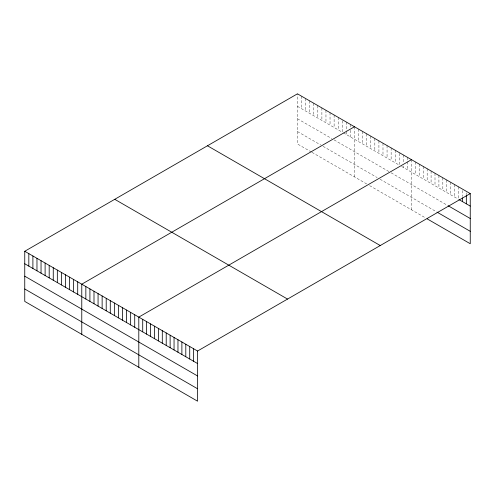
<?xml version="1.0" encoding="UTF-8"?>
<svg xmlns="http://www.w3.org/2000/svg" width="495" height="495" viewBox="0 0 495 495"><rect width="100%" height="100%" fill="white"/><g stroke="black" fill="none" stroke-linecap="round" stroke-linejoin="round"><path stroke-width="0.37" stroke-dasharray="2.48 1.86" d="M297.452 106.326L342.255 132.19L342.255 119.691M343.419 132.864L399.279 165.113L399.279 152.608M401.606 166.456L458.5 199.306M297.452 118.751L331.786 138.569M334.113 139.912L389.967 172.161M391.137 172.835L446.75 204.942M297.452 131.546L320.729 144.986M323.056 146.328L377.171 177.569M380.08 179.252L436.305 211.712M311.417 152.033L297.452 143.971L297.452 93.821M311.999 152.367L366.696 183.948M369.604 185.625L425.861 218.103M466.333 192.796L466.333 194.269M462.417 190.532L462.417 196.416M458.5 186.801L458.5 198.569M454.583 184.542L454.583 197.041M450.667 182.278L450.667 194.783M446.75 180.019L446.75 192.518M442.833 177.754L442.833 190.259M438.917 175.496L438.917 187.995M435 173.231L435 185.736M431.083 170.973L431.083 183.472M427.166 168.708L427.166 181.213M423.25 166.45L423.25 178.955M419.333 164.192L419.333 176.69M415.416 161.927L415.416 174.432M411.5 159.668L411.5 209.812M407.428 157.317L407.428 160.993M407.428 161.729L407.428 169.816M403.351 154.966L403.351 163.053M403.351 165.992L403.351 167.465M395.208 150.257L395.208 162.762M391.137 147.906L391.137 160.411M387.059 145.555L387.059 158.06M382.988 143.203L382.988 155.708M378.916 140.852L378.916 153.357M374.839 138.501L374.839 151.006M370.767 136.15L370.767 148.655M366.696 133.799L366.696 146.303M362.625 131.447L362.625 143.952M358.547 129.096L358.547 141.595M354.476 126.745L354.476 176.894M350.404 124.394L350.404 127.333M350.404 130.278L350.404 136.892M346.333 122.042L346.333 130.866M346.333 131.602L346.333 134.541M338.184 117.34L338.184 129.839M334.113 114.989L334.113 127.487M330.035 112.637L330.035 125.136M325.964 110.286L325.964 122.785M321.892 107.929L321.892 120.433M317.821 105.577L317.821 118.082M313.743 103.226L313.743 115.731M309.672 100.875L309.672 113.38M305.601 98.524L305.601 111.029M301.523 96.172L301.523 108.677"/><path stroke-width="0.74" d="M470.25 193.588L197.548 351.029L197.548 401.179L24.75 301.412L24.75 251.268L297.452 93.821L470.25 193.588L470.25 243.732L427.166 218.858M354.476 126.745L81.774 284.186L81.774 334.335M411.5 159.668L138.798 317.109L138.798 367.259M459.15 199.683L470.25 206.087M448.055 205.697L470.25 218.512M436.955 212.089L470.25 231.314M207.461 145.778L380.259 245.545M114.741 199.312L287.539 299.073M24.75 251.268L197.548 351.029M24.75 263.767L197.548 363.534M24.75 276.191L197.548 375.953M24.75 288.993L197.548 388.754M466.333 194.999L466.333 203.829M462.417 197.889L462.417 201.564M193.632 348.771L193.632 361.27M189.715 346.506L189.715 359.011M185.798 344.248L185.798 356.746M181.882 341.983L181.882 354.488M177.965 339.725L177.965 352.223M174.048 337.46L174.048 349.965M170.131 335.202L170.131 347.7M166.215 332.937L166.215 345.442M162.298 330.679L162.298 343.177M158.381 328.414L158.381 340.919M154.465 326.156L154.465 338.654M150.548 323.891L150.548 336.396M146.631 321.632L146.631 334.137M142.715 319.374L142.715 331.873M134.72 314.758L134.72 327.263M130.649 312.407L130.649 324.906M126.578 310.056L126.578 322.554M122.506 307.704L122.506 320.203M118.429 305.353L118.429 317.852M114.357 303.002L114.357 315.501M110.286 300.651L110.286 313.149M106.208 298.299L106.208 310.798M102.137 295.948L102.137 308.447M98.066 293.597L98.066 306.096M93.994 291.246L93.994 303.744M89.917 288.888L89.917 301.393M85.845 286.537L85.845 299.042M77.703 281.834L77.703 294.339M73.625 279.483L73.625 291.988M69.554 277.132L69.554 289.637M65.482 274.781L65.482 287.286M61.405 272.429L61.405 284.934M57.333 270.078L57.333 282.583M53.262 267.727L53.262 280.232M49.191 265.376L49.191 277.874M45.113 263.024L45.113 275.523M41.042 260.673L41.042 273.172M36.97 258.322L36.97 270.821M32.899 255.971L32.899 268.469M28.821 253.619L28.821 266.118"/></g></svg>
